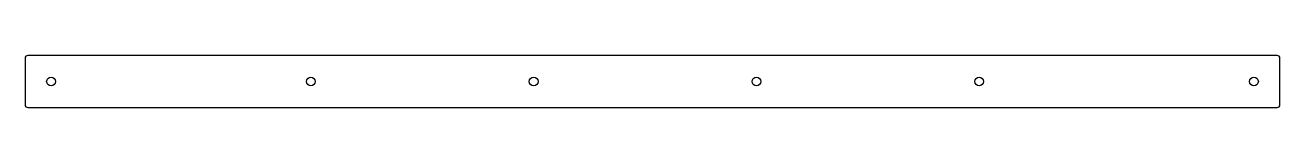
# Model space of a CAD drawing. Header units: millimetres. Extents: x -282 to 202, y 140 to 160.
import ezdxf

# ---------------------------------------------------------------- set-up
doc = ezdxf.new("R2010")
doc.units = ezdxf.units.MM

msp = doc.modelspace()

# ---------------------------------------------------------------- linework, layer by layer
at = {"color": 7, "linetype": 'Continuous', "lineweight": 25}
for p, q in [((200.5, 160), (-280.5, 160)), ((-281.5, 159), (-281.5, 141)), ((201.5, 141), (201.5, 159)), ((-280.5, 140), (200.5, 140))]:
    msp.add_line(p, q, dxfattribs=at)
for centre in [(-271.5, 150), (-171.5, 150), (-85.75, 150), (0, 150), (85.75, 150), (191.5, 150)]:
    msp.add_circle(centre, 1.7, dxfattribs=at)
for centre, start, end in [((-280.5, 159), 90, 180), ((200.5, 159), 0, 90), ((-280.5, 141), 180, 270), ((200.5, 141), 270, 0)]:
    msp.add_arc(centre, 1, start, end, dxfattribs=at)

doc.saveas('drawing.dxf')
